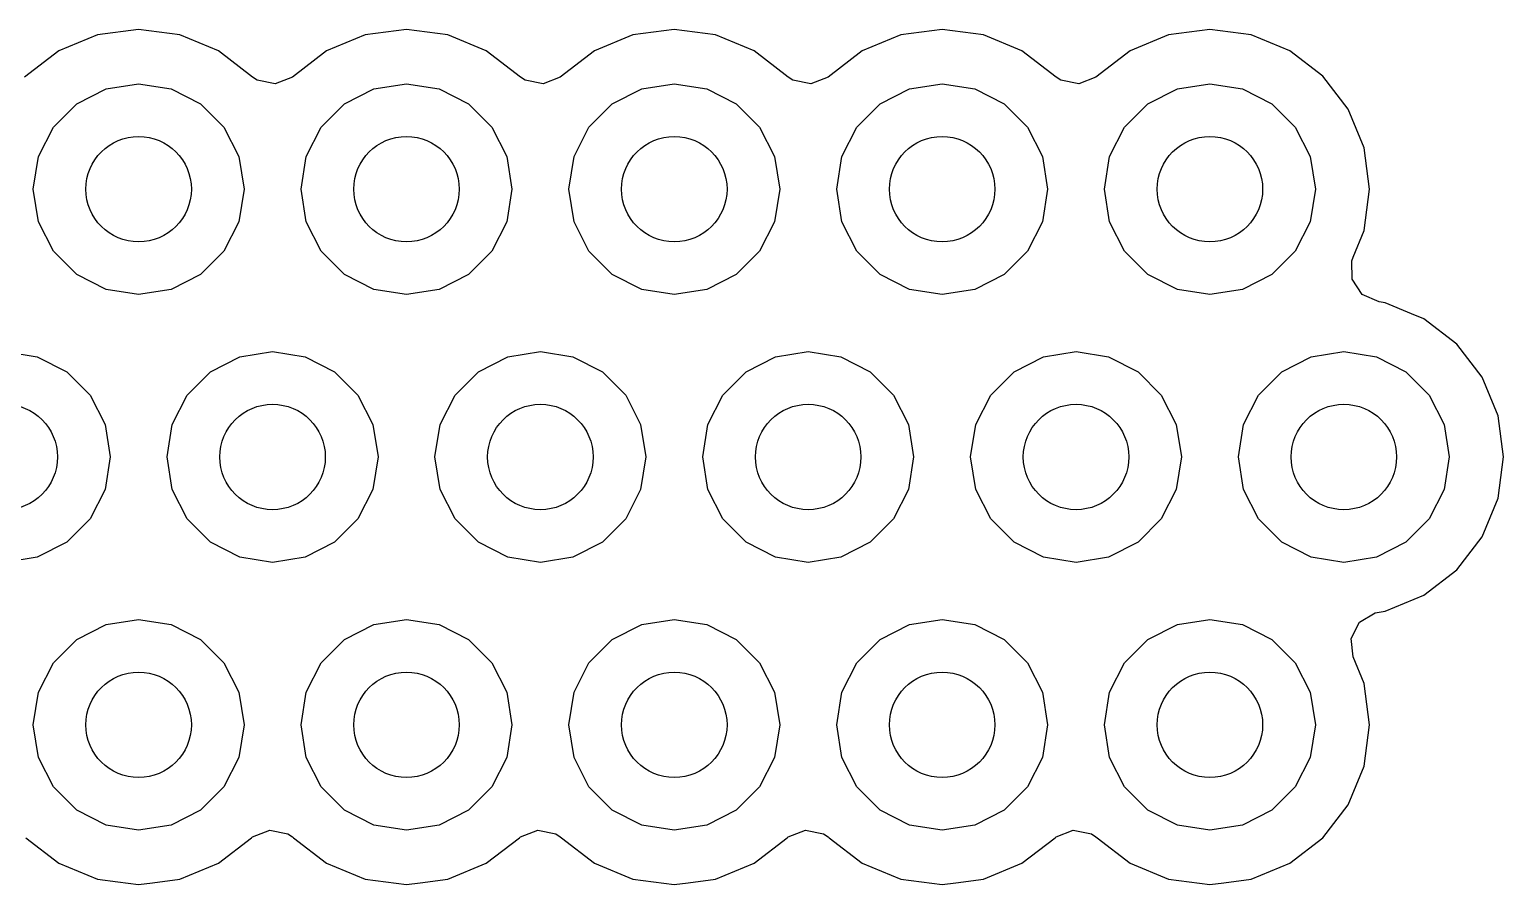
# Model space of a CAD drawing. Header units: millimetres. Extents: x -3894 to -3474, y -291 to 6.
# Drawn here: x -3802.44 to -3796.85, y -236.27 to -233.03 of the extents above; entities that cross this region are included whole.
import ezdxf

# ---------------------------------------------------------------- set-up
doc = ezdxf.new("R2010")
doc.units = ezdxf.units.MM
doc.layers.add('BLACK', color=7, linetype='Continuous')

msp = doc.modelspace()

# ---------------------------------------------------------------- linework, layer by layer
at = {"layer": 'BLACK', "linetype": 'Continuous'}
for p, q in [((-3802.1826, -233.0478), (-3802.3287, -233.1083)), ((-3802.0259, -233.0271), (-3802.1826, -233.0478)), ((-3802.1826, -233.0478), (-3802.1826, -233.0478)), ((-3801.8691, -233.0478), (-3802.0259, -233.0271)), ((-3802.0259, -233.0271), (-3802.0259, -233.0271)), ((-3801.723, -233.1083), (-3801.8691, -233.0478)), ((-3801.8691, -233.0478), (-3801.8691, -233.0478)), ((-3801.1666, -233.0478), (-3801.3127, -233.1083)), ((-3801.0099, -233.0271), (-3801.1666, -233.0478)), ((-3801.1666, -233.0478), (-3801.1666, -233.0478)), ((-3800.8531, -233.0478), (-3801.0099, -233.0271)), ((-3801.0099, -233.0271), (-3801.0099, -233.0271)), ((-3800.707, -233.1083), (-3800.8531, -233.0478)), ((-3800.8531, -233.0478), (-3800.8531, -233.0478)), ((-3800.1506, -233.0478), (-3800.2967, -233.1083)), ((-3799.9939, -233.0271), (-3800.1506, -233.0478)), ((-3800.1506, -233.0478), (-3800.1506, -233.0478)), ((-3799.8371, -233.0478), (-3799.9939, -233.0271)), ((-3799.9939, -233.0271), (-3799.9939, -233.0271)), ((-3799.691, -233.1083), (-3799.8371, -233.0478)), ((-3799.8371, -233.0478), (-3799.8371, -233.0478)), ((-3799.1346, -233.0478), (-3799.2807, -233.1083)), ((-3798.9779, -233.0271), (-3799.1346, -233.0478)), ((-3799.1346, -233.0478), (-3799.1346, -233.0478)), ((-3798.8211, -233.0478), (-3798.9779, -233.0271)), ((-3798.9779, -233.0271), (-3798.9779, -233.0271)), ((-3798.675, -233.1083), (-3798.8211, -233.0478)), ((-3798.8211, -233.0478), (-3798.8211, -233.0478)), ((-3798.1186, -233.0478), (-3798.2647, -233.1083)), ((-3797.9619, -233.0271), (-3798.1186, -233.0478)), ((-3798.1186, -233.0478), (-3798.1186, -233.0478)), ((-3797.8051, -233.0478), (-3797.9619, -233.0271)), ((-3797.9619, -233.0271), (-3797.9619, -233.0271)), ((-3797.659, -233.1083), (-3797.8051, -233.0478)), ((-3797.8051, -233.0478), (-3797.8051, -233.0478)), ((-3802.3287, -233.1083), (-3802.4584, -233.2078)), ((-3801.5934, -233.2078), (-3801.723, -233.1083)), ((-3801.3127, -233.1083), (-3801.4424, -233.2078)), ((-3800.5774, -233.2078), (-3800.707, -233.1083)), ((-3800.2967, -233.1083), (-3800.4264, -233.2078)), ((-3799.5614, -233.2078), (-3799.691, -233.1083)), ((-3799.2807, -233.1083), (-3799.4104, -233.2078)), ((-3798.5454, -233.2078), (-3798.675, -233.1083)), ((-3798.2647, -233.1083), (-3798.3944, -233.2078)), ((-3797.5336, -233.2045), (-3797.659, -233.1083)), ((-3802.1495, -233.2524), (-3802.0259, -233.2328)), ((-3802.0259, -233.2328), (-3801.9023, -233.2524)), ((-3801.576, -233.2189), (-3801.5934, -233.2078)), ((-3801.5076, -233.233), (-3801.576, -233.2189)), ((-3801.4424, -233.2078), (-3801.5076, -233.233)), ((-3801.1335, -233.2524), (-3801.0099, -233.2328)), ((-3801.0099, -233.2328), (-3800.8863, -233.2524)), ((-3800.56, -233.2189), (-3800.5774, -233.2078)), ((-3800.4916, -233.233), (-3800.56, -233.2189)), ((-3800.4264, -233.2078), (-3800.4916, -233.233)), ((-3800.1175, -233.2524), (-3799.9939, -233.2328)), ((-3799.9939, -233.2328), (-3799.8703, -233.2524)), ((-3799.544, -233.2189), (-3799.5614, -233.2078)), ((-3799.4756, -233.233), (-3799.544, -233.2189)), ((-3799.4104, -233.2078), (-3799.4756, -233.233)), ((-3799.1015, -233.2524), (-3798.9779, -233.2328)), ((-3798.9779, -233.2328), (-3798.8543, -233.2524)), ((-3798.528, -233.2189), (-3798.5454, -233.2078)), ((-3798.4596, -233.233), (-3798.528, -233.2189)), ((-3798.3944, -233.2078), (-3798.4596, -233.233)), ((-3798.0855, -233.2524), (-3797.9619, -233.2328)), ((-3797.9619, -233.2328), (-3797.8383, -233.2524)), ((-3797.4373, -233.33), (-3797.5336, -233.2045)), ((-3802.261, -233.3092), (-3802.1495, -233.2524)), ((-3801.9023, -233.2524), (-3801.7908, -233.3092)), ((-3801.245, -233.3092), (-3801.1335, -233.2524)), ((-3800.8863, -233.2524), (-3800.7748, -233.3092)), ((-3800.229, -233.3092), (-3800.1175, -233.2524)), ((-3799.8703, -233.2524), (-3799.7588, -233.3092)), ((-3799.213, -233.3092), (-3799.1015, -233.2524)), ((-3798.8543, -233.2524), (-3798.7428, -233.3092)), ((-3798.197, -233.3092), (-3798.0855, -233.2524)), ((-3797.8383, -233.2524), (-3797.7268, -233.3092)), ((-3802.3495, -233.3977), (-3802.261, -233.3092)), ((-3801.7908, -233.3092), (-3801.7023, -233.3977)), ((-3801.3335, -233.3977), (-3801.245, -233.3092)), ((-3800.7748, -233.3092), (-3800.6863, -233.3977)), ((-3800.3175, -233.3977), (-3800.229, -233.3092)), ((-3799.7588, -233.3092), (-3799.6703, -233.3977)), ((-3799.3015, -233.3977), (-3799.213, -233.3092)), ((-3798.7428, -233.3092), (-3798.6543, -233.3977)), ((-3798.2855, -233.3977), (-3798.197, -233.3092)), ((-3797.7268, -233.3092), (-3797.6383, -233.3977)), ((-3797.3768, -233.4761), (-3797.4373, -233.33)), ((-3802.4063, -233.5092), (-3802.3495, -233.3977)), ((-3801.7023, -233.3977), (-3801.6455, -233.5092)), ((-3801.3903, -233.5092), (-3801.3335, -233.3977)), ((-3800.6863, -233.3977), (-3800.6295, -233.5092)), ((-3800.3743, -233.5092), (-3800.3175, -233.3977)), ((-3799.6703, -233.3977), (-3799.6135, -233.5092)), ((-3799.3583, -233.5092), (-3799.3015, -233.3977)), ((-3798.6543, -233.3977), (-3798.5975, -233.5092)), ((-3798.3423, -233.5092), (-3798.2855, -233.3977)), ((-3797.6383, -233.3977), (-3797.5815, -233.5092)), ((-3802.4259, -233.6328), (-3802.4063, -233.5092)), ((-3801.6455, -233.5092), (-3801.6259, -233.6328)), ((-3801.4099, -233.6328), (-3801.3903, -233.5092)), ((-3800.6295, -233.5092), (-3800.6099, -233.6328)), ((-3800.3939, -233.6328), (-3800.3743, -233.5092)), ((-3799.6135, -233.5092), (-3799.5939, -233.6328)), ((-3799.3779, -233.6328), (-3799.3583, -233.5092)), ((-3798.5975, -233.5092), (-3798.5779, -233.6328)), ((-3798.3619, -233.6328), (-3798.3423, -233.5092)), ((-3797.5815, -233.5092), (-3797.5619, -233.6328)), ((-3797.3562, -233.6328), (-3797.3768, -233.4761)), ((-3802.4063, -233.7564), (-3802.4259, -233.6328)), ((-3801.6259, -233.6328), (-3801.6455, -233.7564)), ((-3801.3903, -233.7564), (-3801.4099, -233.6328)), ((-3800.6099, -233.6328), (-3800.6295, -233.7564)), ((-3800.3743, -233.7564), (-3800.3939, -233.6328)), ((-3799.5939, -233.6328), (-3799.6135, -233.7564)), ((-3799.3583, -233.7564), (-3799.3779, -233.6328)), ((-3798.5779, -233.6328), (-3798.5975, -233.7564)), ((-3798.3423, -233.7564), (-3798.3619, -233.6328)), ((-3797.5619, -233.6328), (-3797.5815, -233.7564)), ((-3797.3768, -233.7896), (-3797.3562, -233.6328)), ((-3802.3495, -233.8679), (-3802.4063, -233.7564)), ((-3801.6455, -233.7564), (-3801.7023, -233.8679)), ((-3801.3335, -233.8679), (-3801.3903, -233.7564)), ((-3800.6295, -233.7564), (-3800.6863, -233.8679)), ((-3800.3175, -233.8679), (-3800.3743, -233.7564)), ((-3799.6135, -233.7564), (-3799.6703, -233.8679)), ((-3799.3015, -233.8679), (-3799.3583, -233.7564)), ((-3798.5975, -233.7564), (-3798.6543, -233.8679)), ((-3798.2855, -233.8679), (-3798.3423, -233.7564)), ((-3797.5815, -233.7564), (-3797.6383, -233.8679)), ((-3797.4186, -233.8903), (-3797.3768, -233.7896)), ((-3802.261, -233.9564), (-3802.3495, -233.8679)), ((-3801.7023, -233.8679), (-3801.7908, -233.9564)), ((-3801.245, -233.9564), (-3801.3335, -233.8679)), ((-3800.6863, -233.8679), (-3800.7748, -233.9564)), ((-3800.229, -233.9564), (-3800.3175, -233.8679)), ((-3799.6703, -233.8679), (-3799.7588, -233.9564)), ((-3799.213, -233.9564), (-3799.3015, -233.8679)), ((-3798.6543, -233.8679), (-3798.7428, -233.9564)), ((-3798.197, -233.9564), (-3798.2855, -233.8679)), ((-3797.6383, -233.8679), (-3797.7268, -233.9564)), ((-3797.4234, -233.9043), (-3797.4186, -233.8903)), ((-3797.4226, -233.9741), (-3797.4234, -233.9043)), ((-3802.1495, -234.0132), (-3802.261, -233.9564)), ((-3801.7908, -233.9564), (-3801.9023, -234.0132)), ((-3801.1335, -234.0132), (-3801.245, -233.9564)), ((-3800.7748, -233.9564), (-3800.8863, -234.0132)), ((-3800.1175, -234.0132), (-3800.229, -233.9564)), ((-3799.7588, -233.9564), (-3799.8703, -234.0132)), ((-3799.1015, -234.0132), (-3799.213, -233.9564)), ((-3798.7428, -233.9564), (-3798.8543, -234.0132)), ((-3798.0855, -234.0132), (-3798.197, -233.9564)), ((-3797.7268, -233.9564), (-3797.8383, -234.0132)), ((-3802.0259, -234.0328), (-3802.1495, -234.0132)), ((-3801.9023, -234.0132), (-3802.0259, -234.0328)), ((-3801.0099, -234.0328), (-3801.1335, -234.0132)), ((-3800.8863, -234.0132), (-3801.0099, -234.0328)), ((-3799.9939, -234.0328), (-3800.1175, -234.0132)), ((-3799.8703, -234.0132), (-3799.9939, -234.0328)), ((-3798.9779, -234.0328), (-3799.1015, -234.0132)), ((-3798.8543, -234.0132), (-3798.9779, -234.0328)), ((-3797.9619, -234.0328), (-3798.0855, -234.0132)), ((-3797.8383, -234.0132), (-3797.9619, -234.0328)), ((-3797.3841, -234.0325), (-3797.4226, -233.9741)), ((-3797.3202, -234.0607), (-3797.3841, -234.0325)), ((-3797.2971, -234.0638), (-3797.3202, -234.0607)), ((-3797.1967, -234.1054), (-3797.2971, -234.0638)), ((-3797.151, -234.1243), (-3797.1967, -234.1054)), ((-3797.0256, -234.2205), (-3797.151, -234.1243)), ((-3796.9293, -234.346), (-3797.0256, -234.2205)), ((-3802.5339, -234.2488), (-3802.4103, -234.2684)), ((-3802.4103, -234.2684), (-3802.2988, -234.3252)), ((-3801.753, -234.3252), (-3801.6415, -234.2684)), ((-3801.6415, -234.2684), (-3801.5179, -234.2488)), ((-3801.5179, -234.2488), (-3801.3943, -234.2684)), ((-3801.3943, -234.2684), (-3801.2828, -234.3252)), ((-3800.737, -234.3252), (-3800.6255, -234.2684)), ((-3800.6255, -234.2684), (-3800.5019, -234.2488)), ((-3800.5019, -234.2488), (-3800.3783, -234.2684)), ((-3800.3783, -234.2684), (-3800.2668, -234.3252)), ((-3799.721, -234.3252), (-3799.6095, -234.2684)), ((-3799.6095, -234.2684), (-3799.4859, -234.2488)), ((-3799.4859, -234.2488), (-3799.3623, -234.2684)), ((-3799.3623, -234.2684), (-3799.2508, -234.3252)), ((-3798.705, -234.3252), (-3798.5935, -234.2684)), ((-3798.5935, -234.2684), (-3798.4699, -234.2488)), ((-3798.4699, -234.2488), (-3798.3463, -234.2684)), ((-3798.3463, -234.2684), (-3798.2348, -234.3252)), ((-3797.689, -234.3252), (-3797.5775, -234.2684)), ((-3797.5775, -234.2684), (-3797.4539, -234.2488)), ((-3797.4539, -234.2488), (-3797.3303, -234.2684)), ((-3797.3303, -234.2684), (-3797.2188, -234.3252)), ((-3802.2988, -234.3252), (-3802.2103, -234.4137)), ((-3801.8415, -234.4137), (-3801.753, -234.3252)), ((-3801.2828, -234.3252), (-3801.1943, -234.4137)), ((-3800.8255, -234.4137), (-3800.737, -234.3252)), ((-3800.2668, -234.3252), (-3800.1783, -234.4137)), ((-3799.8095, -234.4137), (-3799.721, -234.3252)), ((-3799.2508, -234.3252), (-3799.1623, -234.4137)), ((-3798.7935, -234.4137), (-3798.705, -234.3252)), ((-3798.2348, -234.3252), (-3798.1463, -234.4137)), ((-3797.7775, -234.4137), (-3797.689, -234.3252)), ((-3797.2188, -234.3252), (-3797.1303, -234.4137)), ((-3796.8688, -234.4921), (-3796.9293, -234.346)), ((-3802.2103, -234.4137), (-3802.1535, -234.5252)), ((-3801.8983, -234.5252), (-3801.8415, -234.4137)), ((-3801.1943, -234.4137), (-3801.1375, -234.5252)), ((-3800.8823, -234.5252), (-3800.8255, -234.4137)), ((-3800.1783, -234.4137), (-3800.1215, -234.5252)), ((-3799.8663, -234.5252), (-3799.8095, -234.4137)), ((-3799.1623, -234.4137), (-3799.1055, -234.5252)), ((-3798.8503, -234.5252), (-3798.7935, -234.4137)), ((-3798.1463, -234.4137), (-3798.0895, -234.5252)), ((-3797.8343, -234.5252), (-3797.7775, -234.4137)), ((-3797.1303, -234.4137), (-3797.0735, -234.5252)), ((-3796.8482, -234.6488), (-3796.8688, -234.4921)), ((-3802.1535, -234.5252), (-3802.1339, -234.6488)), ((-3801.9179, -234.6488), (-3801.8983, -234.5252)), ((-3801.1375, -234.5252), (-3801.1179, -234.6488)), ((-3800.9019, -234.6488), (-3800.8823, -234.5252)), ((-3800.1215, -234.5252), (-3800.1019, -234.6488)), ((-3799.8859, -234.6488), (-3799.8663, -234.5252)), ((-3799.1055, -234.5252), (-3799.0859, -234.6488)), ((-3798.8699, -234.6488), (-3798.8503, -234.5252)), ((-3798.0895, -234.5252), (-3798.0699, -234.6488)), ((-3797.8539, -234.6488), (-3797.8343, -234.5252)), ((-3797.0735, -234.5252), (-3797.0539, -234.6488)), ((-3802.1339, -234.6488), (-3802.1535, -234.7724)), ((-3801.8983, -234.7724), (-3801.9179, -234.6488)), ((-3801.1179, -234.6488), (-3801.1375, -234.7724)), ((-3800.8823, -234.7724), (-3800.9019, -234.6488)), ((-3800.1019, -234.6488), (-3800.1215, -234.7724)), ((-3799.8663, -234.7724), (-3799.8859, -234.6488)), ((-3799.0859, -234.6488), (-3799.1055, -234.7724)), ((-3798.8503, -234.7724), (-3798.8699, -234.6488)), ((-3798.0699, -234.6488), (-3798.0895, -234.7724)), ((-3797.8343, -234.7724), (-3797.8539, -234.6488)), ((-3797.0539, -234.6488), (-3797.0735, -234.7724)), ((-3796.8688, -234.8056), (-3796.8482, -234.6488)), ((-3802.1535, -234.7724), (-3802.2103, -234.8839)), ((-3801.8415, -234.8839), (-3801.8983, -234.7724)), ((-3801.1375, -234.7724), (-3801.1943, -234.8839)), ((-3800.8255, -234.8839), (-3800.8823, -234.7724)), ((-3800.1215, -234.7724), (-3800.1783, -234.8839)), ((-3799.8095, -234.8839), (-3799.8663, -234.7724)), ((-3799.1055, -234.7724), (-3799.1623, -234.8839)), ((-3798.7935, -234.8839), (-3798.8503, -234.7724)), ((-3798.0895, -234.7724), (-3798.1463, -234.8839)), ((-3797.7775, -234.8839), (-3797.8343, -234.7724)), ((-3797.0735, -234.7724), (-3797.1303, -234.8839)), ((-3796.9293, -234.9517), (-3796.8688, -234.8056)), ((-3802.2103, -234.8839), (-3802.2988, -234.9724)), ((-3801.753, -234.9724), (-3801.8415, -234.8839)), ((-3801.1943, -234.8839), (-3801.2828, -234.9724)), ((-3800.737, -234.9724), (-3800.8255, -234.8839)), ((-3800.1783, -234.8839), (-3800.2668, -234.9724)), ((-3799.721, -234.9724), (-3799.8095, -234.8839)), ((-3799.1623, -234.8839), (-3799.2508, -234.9724)), ((-3798.705, -234.9724), (-3798.7935, -234.8839)), ((-3798.1463, -234.8839), (-3798.2348, -234.9724)), ((-3797.689, -234.9724), (-3797.7775, -234.8839)), ((-3797.1303, -234.8839), (-3797.2188, -234.9724)), ((-3797.0256, -235.0771), (-3796.9293, -234.9517)), ((-3802.2988, -234.9724), (-3802.4103, -235.0292)), ((-3801.6415, -235.0292), (-3801.753, -234.9724)), ((-3801.2828, -234.9724), (-3801.3943, -235.0292)), ((-3800.6255, -235.0292), (-3800.737, -234.9724)), ((-3800.2668, -234.9724), (-3800.3783, -235.0292)), ((-3799.6095, -235.0292), (-3799.721, -234.9724)), ((-3799.2508, -234.9724), (-3799.3623, -235.0292)), ((-3798.5935, -235.0292), (-3798.705, -234.9724)), ((-3798.2348, -234.9724), (-3798.3463, -235.0292)), ((-3797.5775, -235.0292), (-3797.689, -234.9724)), ((-3797.2188, -234.9724), (-3797.3303, -235.0292)), ((-3802.4103, -235.0292), (-3802.5339, -235.0488)), ((-3801.5179, -235.0488), (-3801.6415, -235.0292)), ((-3801.3943, -235.0292), (-3801.5179, -235.0488)), ((-3800.5019, -235.0488), (-3800.6255, -235.0292)), ((-3800.3783, -235.0292), (-3800.5019, -235.0488)), ((-3799.4859, -235.0488), (-3799.6095, -235.0292)), ((-3799.3623, -235.0292), (-3799.4859, -235.0488)), ((-3798.4699, -235.0488), (-3798.5935, -235.0292)), ((-3798.3463, -235.0292), (-3798.4699, -235.0488)), ((-3797.4539, -235.0488), (-3797.5775, -235.0292)), ((-3797.3303, -235.0292), (-3797.4539, -235.0488)), ((-3797.151, -235.1733), (-3797.0256, -235.0771)), ((-3797.2971, -235.2339), (-3797.151, -235.1733)), ((-3797.3948, -235.2753), (-3797.3347, -235.2397)), ((-3797.3347, -235.2397), (-3797.3202, -235.2369)), ((-3797.3202, -235.2369), (-3797.2971, -235.2339)), ((-3802.261, -235.3412), (-3802.1495, -235.2844)), ((-3802.1495, -235.2844), (-3802.0259, -235.2648)), ((-3802.0259, -235.2648), (-3801.9023, -235.2844)), ((-3801.9023, -235.2844), (-3801.7908, -235.3412)), ((-3801.245, -235.3412), (-3801.1335, -235.2844)), ((-3801.1335, -235.2844), (-3801.0099, -235.2648)), ((-3801.0099, -235.2648), (-3800.8863, -235.2844)), ((-3800.8863, -235.2844), (-3800.7748, -235.3412)), ((-3800.229, -235.3412), (-3800.1175, -235.2844)), ((-3800.1175, -235.2844), (-3799.9939, -235.2648)), ((-3799.9939, -235.2648), (-3799.8703, -235.2844)), ((-3799.8703, -235.2844), (-3799.7588, -235.3412)), ((-3799.213, -235.3412), (-3799.1015, -235.2844)), ((-3799.1015, -235.2844), (-3798.9779, -235.2648)), ((-3798.9779, -235.2648), (-3798.8543, -235.2844)), ((-3798.8543, -235.2844), (-3798.7428, -235.3412)), ((-3798.197, -235.3412), (-3798.0855, -235.2844)), ((-3798.0855, -235.2844), (-3797.9619, -235.2648)), ((-3797.9619, -235.2648), (-3797.8383, -235.2844)), ((-3797.8383, -235.2844), (-3797.7268, -235.3412)), ((-3797.426, -235.3378), (-3797.3948, -235.2753)), ((-3802.3495, -235.4297), (-3802.261, -235.3412)), ((-3801.7908, -235.3412), (-3801.7023, -235.4297)), ((-3801.3335, -235.4297), (-3801.245, -235.3412)), ((-3800.7748, -235.3412), (-3800.6863, -235.4297)), ((-3800.3175, -235.4297), (-3800.229, -235.3412)), ((-3799.7588, -235.3412), (-3799.6703, -235.4297)), ((-3799.3015, -235.4297), (-3799.213, -235.3412)), ((-3798.7428, -235.3412), (-3798.6543, -235.4297)), ((-3798.2855, -235.4297), (-3798.197, -235.3412)), ((-3797.7268, -235.3412), (-3797.6383, -235.4297)), ((-3797.4186, -235.4073), (-3797.426, -235.3378)), ((-3797.3768, -235.5081), (-3797.4186, -235.4073)), ((-3802.4063, -235.5412), (-3802.3495, -235.4297)), ((-3801.7023, -235.4297), (-3801.6455, -235.5412)), ((-3801.3903, -235.5412), (-3801.3335, -235.4297)), ((-3800.6863, -235.4297), (-3800.6295, -235.5412)), ((-3800.3743, -235.5412), (-3800.3175, -235.4297)), ((-3799.6703, -235.4297), (-3799.6135, -235.5412)), ((-3799.3583, -235.5412), (-3799.3015, -235.4297)), ((-3798.6543, -235.4297), (-3798.5975, -235.5412)), ((-3798.3423, -235.5412), (-3798.2855, -235.4297)), ((-3797.6383, -235.4297), (-3797.5815, -235.5412)), ((-3797.3562, -235.6648), (-3797.3768, -235.5081)), ((-3802.4259, -235.6648), (-3802.4063, -235.5412)), ((-3801.6455, -235.5412), (-3801.6259, -235.6648)), ((-3801.4099, -235.6648), (-3801.3903, -235.5412)), ((-3800.6295, -235.5412), (-3800.6099, -235.6648)), ((-3800.3939, -235.6648), (-3800.3743, -235.5412)), ((-3799.6135, -235.5412), (-3799.5939, -235.6648)), ((-3799.3779, -235.6648), (-3799.3583, -235.5412)), ((-3798.5975, -235.5412), (-3798.5779, -235.6648)), ((-3798.3619, -235.6648), (-3798.3423, -235.5412)), ((-3797.5815, -235.5412), (-3797.5619, -235.6648)), ((-3802.4063, -235.7884), (-3802.4259, -235.6648)), ((-3801.6259, -235.6648), (-3801.6455, -235.7884)), ((-3801.3903, -235.7884), (-3801.4099, -235.6648)), ((-3800.6099, -235.6648), (-3800.6295, -235.7884)), ((-3800.3743, -235.7884), (-3800.3939, -235.6648)), ((-3799.5939, -235.6648), (-3799.6135, -235.7884)), ((-3799.3583, -235.7884), (-3799.3779, -235.6648)), ((-3798.5779, -235.6648), (-3798.5975, -235.7884)), ((-3798.3423, -235.7884), (-3798.3619, -235.6648)), ((-3797.5619, -235.6648), (-3797.5815, -235.7884)), ((-3797.3768, -235.8216), (-3797.3562, -235.6648)), ((-3802.3495, -235.8999), (-3802.4063, -235.7884)), ((-3801.6455, -235.7884), (-3801.7023, -235.8999)), ((-3801.3335, -235.8999), (-3801.3903, -235.7884)), ((-3800.6295, -235.7884), (-3800.6863, -235.8999)), ((-3800.3175, -235.8999), (-3800.3743, -235.7884)), ((-3799.6135, -235.7884), (-3799.6703, -235.8999)), ((-3799.3015, -235.8999), (-3799.3583, -235.7884)), ((-3798.5975, -235.7884), (-3798.6543, -235.8999)), ((-3798.2855, -235.8999), (-3798.3423, -235.7884)), ((-3797.5815, -235.7884), (-3797.6383, -235.8999)), ((-3797.4373, -235.9677), (-3797.3768, -235.8216)), ((-3802.261, -235.9884), (-3802.3495, -235.8999)), ((-3801.7023, -235.8999), (-3801.7908, -235.9884)), ((-3801.245, -235.9884), (-3801.3335, -235.8999)), ((-3800.6863, -235.8999), (-3800.7748, -235.9884)), ((-3800.229, -235.9884), (-3800.3175, -235.8999)), ((-3799.6703, -235.8999), (-3799.7588, -235.9884)), ((-3799.213, -235.9884), (-3799.3015, -235.8999)), ((-3798.6543, -235.8999), (-3798.7428, -235.9884)), ((-3798.197, -235.9884), (-3798.2855, -235.8999)), ((-3797.6383, -235.8999), (-3797.7268, -235.9884)), ((-3797.5336, -236.0931), (-3797.4373, -235.9677)), ((-3802.1495, -236.0452), (-3802.261, -235.9884)), ((-3801.7908, -235.9884), (-3801.9023, -236.0452)), ((-3801.1335, -236.0452), (-3801.245, -235.9884)), ((-3800.7748, -235.9884), (-3800.8863, -236.0452)), ((-3800.1175, -236.0452), (-3800.229, -235.9884)), ((-3799.7588, -235.9884), (-3799.8703, -236.0452)), ((-3799.1015, -236.0452), (-3799.213, -235.9884)), ((-3798.7428, -235.9884), (-3798.8543, -236.0452)), ((-3798.0855, -236.0452), (-3798.197, -235.9884)), ((-3797.7268, -235.9884), (-3797.8383, -236.0452)), ((-3802.0259, -236.0648), (-3802.1495, -236.0452)), ((-3801.9023, -236.0452), (-3802.0259, -236.0648)), ((-3801.5934, -236.0898), (-3801.5282, -236.0647)), ((-3801.5282, -236.0647), (-3801.4598, -236.0787)), ((-3801.4598, -236.0787), (-3801.4424, -236.0898)), ((-3801.0099, -236.0648), (-3801.1335, -236.0452)), ((-3800.8863, -236.0452), (-3801.0099, -236.0648)), ((-3800.5774, -236.0898), (-3800.5122, -236.0647)), ((-3800.5122, -236.0647), (-3800.4438, -236.0787)), ((-3800.4438, -236.0787), (-3800.4264, -236.0898)), ((-3799.9939, -236.0648), (-3800.1175, -236.0452)), ((-3799.8703, -236.0452), (-3799.9939, -236.0648)), ((-3799.5614, -236.0898), (-3799.4962, -236.0647)), ((-3799.4962, -236.0647), (-3799.4278, -236.0787)), ((-3799.4278, -236.0787), (-3799.4104, -236.0898)), ((-3798.9779, -236.0648), (-3799.1015, -236.0452)), ((-3798.8543, -236.0452), (-3798.9779, -236.0648)), ((-3798.5454, -236.0898), (-3798.4802, -236.0647)), ((-3798.4802, -236.0647), (-3798.4118, -236.0787)), ((-3798.4118, -236.0787), (-3798.3944, -236.0898)), ((-3797.9619, -236.0648), (-3798.0855, -236.0452)), ((-3797.8383, -236.0452), (-3797.9619, -236.0648)), ((-3802.4542, -236.0931), (-3802.3287, -236.1893)), ((-3801.723, -236.1893), (-3801.5976, -236.0931)), ((-3801.5976, -236.0931), (-3801.5934, -236.0898)), ((-3801.5976, -236.0931), (-3801.5976, -236.0931)), ((-3801.4424, -236.0898), (-3801.4382, -236.0931)), ((-3801.4382, -236.0931), (-3801.4382, -236.0931)), ((-3801.4382, -236.0931), (-3801.3127, -236.1893)), ((-3800.707, -236.1893), (-3800.5816, -236.0931)), ((-3800.5816, -236.0931), (-3800.5774, -236.0898)), ((-3800.5816, -236.0931), (-3800.5816, -236.0931)), ((-3800.4264, -236.0898), (-3800.4222, -236.0931)), ((-3800.4222, -236.0931), (-3800.4222, -236.0931)), ((-3800.4222, -236.0931), (-3800.2967, -236.1893)), ((-3799.691, -236.1893), (-3799.5656, -236.0931)), ((-3799.5656, -236.0931), (-3799.5614, -236.0898)), ((-3799.5656, -236.0931), (-3799.5656, -236.0931)), ((-3799.4104, -236.0898), (-3799.4062, -236.0931)), ((-3799.4062, -236.0931), (-3799.4062, -236.0931)), ((-3799.4062, -236.0931), (-3799.2807, -236.1893)), ((-3798.675, -236.1893), (-3798.5496, -236.0931)), ((-3798.5496, -236.0931), (-3798.5454, -236.0898)), ((-3798.5496, -236.0931), (-3798.5496, -236.0931)), ((-3798.3944, -236.0898), (-3798.3902, -236.0931)), ((-3798.3902, -236.0931), (-3798.3902, -236.0931)), ((-3798.3902, -236.0931), (-3798.2647, -236.1893)), ((-3797.659, -236.1893), (-3797.5336, -236.0931)), ((-3802.3287, -236.1893), (-3802.1826, -236.2499)), ((-3801.8691, -236.2499), (-3801.723, -236.1893)), ((-3801.3127, -236.1893), (-3801.1666, -236.2499)), ((-3800.8531, -236.2499), (-3800.707, -236.1893)), ((-3800.2967, -236.1893), (-3800.1506, -236.2499)), ((-3799.8371, -236.2499), (-3799.691, -236.1893)), ((-3799.2807, -236.1893), (-3799.1346, -236.2499)), ((-3798.8211, -236.2499), (-3798.675, -236.1893)), ((-3798.2647, -236.1893), (-3798.1186, -236.2499)), ((-3797.8051, -236.2499), (-3797.659, -236.1893)), ((-3802.1826, -236.2499), (-3802.1043, -236.2602)), ((-3801.9736, -236.2636), (-3801.8691, -236.2499)), ((-3801.1666, -236.2499), (-3801.0883, -236.2602)), ((-3800.9576, -236.2636), (-3800.8531, -236.2499)), ((-3800.1506, -236.2499), (-3800.0723, -236.2602)), ((-3799.9416, -236.2636), (-3799.8371, -236.2499)), ((-3799.1346, -236.2499), (-3799.0563, -236.2602)), ((-3798.9256, -236.2636), (-3798.8211, -236.2499)), ((-3798.1186, -236.2499), (-3798.0403, -236.2602)), ((-3797.9096, -236.2636), (-3797.8051, -236.2499)), ((-3802.1043, -236.2602), (-3802.0259, -236.2705)), ((-3802.0259, -236.2705), (-3801.9736, -236.2636)), ((-3802.0259, -236.2705), (-3802.0259, -236.2705)), ((-3802.0259, -236.2705), (-3802.0259, -236.2705)), ((-3801.0883, -236.2602), (-3801.0099, -236.2705)), ((-3801.0099, -236.2705), (-3800.9576, -236.2636)), ((-3801.0099, -236.2705), (-3801.0099, -236.2705)), ((-3801.0099, -236.2705), (-3801.0099, -236.2705)), ((-3800.0723, -236.2602), (-3799.9939, -236.2705)), ((-3799.9939, -236.2705), (-3799.9416, -236.2636)), ((-3799.9939, -236.2705), (-3799.9939, -236.2705)), ((-3799.9939, -236.2705), (-3799.9939, -236.2705)), ((-3799.0563, -236.2602), (-3798.9779, -236.2705)), ((-3798.9779, -236.2705), (-3798.9256, -236.2636)), ((-3798.9779, -236.2705), (-3798.9779, -236.2705)), ((-3798.9779, -236.2705), (-3798.9779, -236.2705)), ((-3798.0403, -236.2602), (-3797.9619, -236.2705)), ((-3797.9619, -236.2705), (-3797.9096, -236.2636)), ((-3797.9619, -236.2705), (-3797.9619, -236.2705)), ((-3797.9619, -236.2705), (-3797.9619, -236.2705))]:
    msp.add_line(p, q, dxfattribs=at)
at = {"layer": 'BLACK'}
for centre in [(-3802.0259, -233.6328), (-3801.0099, -233.6328), (-3799.9939, -233.6328), (-3798.9779, -233.6328), (-3797.9619, -233.6328), (-3802.5339, -234.6488), (-3801.5179, -234.6488), (-3800.5019, -234.6488), (-3799.4859, -234.6488), (-3798.4699, -234.6488), (-3797.4539, -234.6488), (-3802.0259, -235.6648), (-3801.0099, -235.6648), (-3799.9939, -235.6648), (-3798.9779, -235.6648), (-3797.9619, -235.6648)]:
    msp.add_circle(centre, 0.2, dxfattribs=at)

doc.saveas('drawing.dxf')
